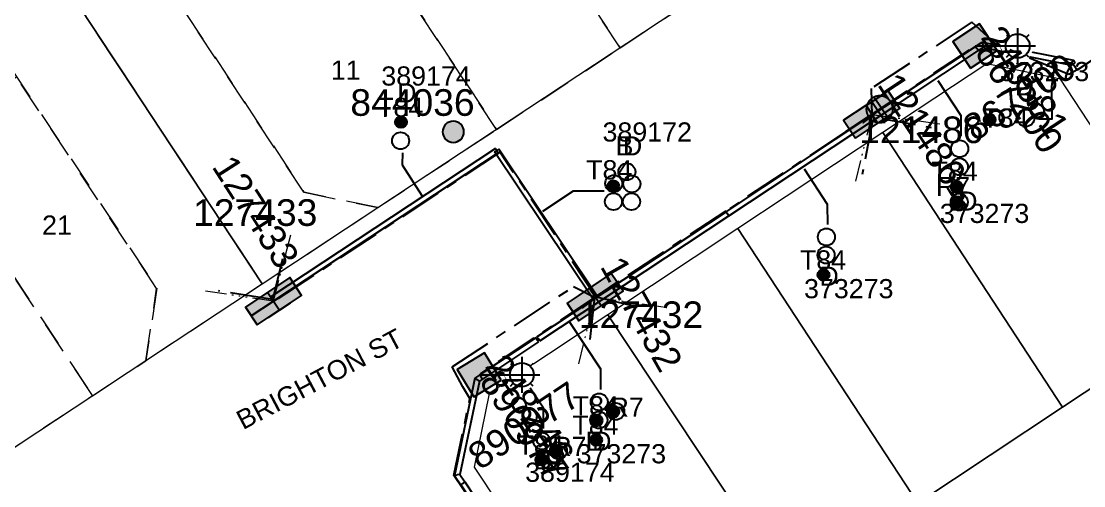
# Model space of a CAD drawing. Header units: metres. Extents: x 302829 to 303440, y 6270651 to 6271380.
# Drawn here: x 302927.5 to 303027.2, y 6270841.3 to 6270884.9 of the extents above; entities that cross this region are included whole.
import ezdxf
from ezdxf.enums import TextEntityAlignment as Align

# ---------------------------------------------------------------- set-up
doc = ezdxf.new("R2010")
doc.units = ezdxf.units.M
for name, pattern in [('Cable Exist UG', [7, 4, -1, 1, -1]), ('Dash', [5, 3, -2]), ('PHANTOM2', [4.45, 2, -0.5, 0.15, -0.5, 0.15, -0.5, 0.15, -0.5])]:
    doc.linetypes.add(name, pattern=pattern)
doc.layers.get('0').update_dxf_attribs({"color": 6})
for name, color, linetype, lineweight in [('_User Miscellaneous4', 191, 'Continuous', 13), ('_User Miscellaneous5', 151, 'Continuous', 13), ('_User_LV_Exist', 5, 'Continuous', 25), ('_User_SL_Exist', 4, 'Continuous', 25), ('Cadastre Developer_SP_EXT', 96, 'Continuous', 15), ('Cadastre Land Parcels_SP_EXT', 96, 'Continuous', 15), ('Cadastre Roads_SP_EXT', 54, 'Continuous', 15), ('Mains_LV_SL_EXT', 135, 'Continuous', 25)]:
    doc.layers.add(name, color=color, linetype=linetype, lineweight=lineweight)
for name, color, linetype in [('Duct_SP_EXT', 40, 'Continuous'), ('Equip_LV_EXT', 7, 'Continuous'), ('Equip_SP_SL_EXT', 7, 'Continuous'), ('SupportsOH_SP_TR_HV_LV_SL_EXT', 7, 'Continuous'), ('SupportsUG_SP_LV_EXT', 7, 'Continuous'), ('SupportsUG_SP_LV_SL_EXT', 7, 'Continuous'), ('Trench_SP_EXT', 7, 'Continuous')]:
    doc.layers.add(name, color=color, linetype=linetype)
doc.styles.add('COLUMN_LABEL', font='arial.ttf', dxfattribs={"height": 2})
doc.styles.add('iecARIAL', font='arial.ttf', dxfattribs={"height": 2})
doc.styles.add('POLE_LABEL', font='arial.ttf', dxfattribs={"height": 2})
doc.styles.add('SL_LABEL', font='arial.ttf', dxfattribs={"height": 2})
doc.styles.get("Standard").update_dxf_attribs({"font": 'arial.ttf'})

# ---------------------------------------------------------------- blocks, each defined once
blk = doc.blocks.new('COLUMN_EXT')
blk.add_hatch(color=256).paths.add_polyline_path([(1.5, -1.5), (1.5, 1.5), (-1.5, 1.5), (-1.5, -1.5)])
blk.add_lwpolyline([(1.5, 1.5), (-1.5, 1.5), (-1.5, -1.5), (1.5, -1.5)], close=True)
at = {"flags": 9}
for tag, p in [('NOTES', (-1.813, 2)), ('STREETNAME', (-1.813, 1.6)), ('LOCATION', (-1.813, 1.4)), ('SUBURB', (-1.813, 1.8)), ('LEGEND', (-1.813, 1.2)), ('USAGE', (-1.813, 1)), ('COLUMN_TYPE', (-1.813, 0.4)), ('OWNED_BY', (-1.813, 0.6)), ('STATE', (-1.813, 0.8))]:
    blk.add_attdef(tag, text='', height=0.2, rotation=180, dxfattribs=at).set_placement(p, align=Align.MIDDLE_LEFT)
at = {"flags": 1}
blk.add_attdef('Z', (-1.813, 2.351), '', height=0.2, rotation=180, dxfattribs=at)
at = {"flags": 9}
for tag, style, p in [('STRUCTURE_PLANT_NUMBER', 'POLE_LABEL', (-1.813, -0.031)), ('STREET_CODE', 'COLUMN_LABEL', (-1.813, 0.2))]:
    blk.add_attdef(tag, text='', height=0.2, rotation=180, dxfattribs=dict(at, style=style)).set_placement(p, align=Align.MIDDLE_LEFT)
at = {"style": 'COLUMN_LABEL', "width": 0.9, "flags": 8}
blk.add_attdef('ASSET_NUM', text='', height=2, rotation=270, dxfattribs=at).set_placement((2, -4), align=Align.MIDDLE_LEFT)
blk = doc.blocks.new('PILLAR_EXT')
blk.add_hatch(color=256).paths.add_polyline_path([(-2.5, 1), (-2.5, -1), (2.5, -1), (2.5, 1)])
for p, q in [((0, 1), (0, -1)), ((-2.5, 0), (2.5, 0))]:
    blk.add_line(p, q)
at = {"ltscale": 10}
blk.add_line((2.5, 0), (-2.5, 0), dxfattribs=at)
blk.add_lwpolyline([(-2.5, -1), (-1.25, -1), (1.25, -1), (2.5, -1), (2.5, 1), (-2.5, 1)], close=True)
at = {"width": 0.9, "flags": 8}
blk.add_attdef('ASSET_NUM', text='', height=2, rotation=90, dxfattribs=at).set_placement((-2, 4), align=Align.MIDDLE_LEFT)
for tag, p, flags in [('OWNED_BY', (0, -0.2), 9), ('STATE', (0, -0.4), 9), ('SUPPORT_TYPE', (0, -0.6), 9), ('USAGE', (0, -0.8), 9), ('LEGEND', (0, -1), 9), ('STREETNAME', (0, -1.8), 9), ('SUBURB', (0, -2), 1), ('LOCATION', (0, -1.2), 9), ('NOTES', (0, -1.4), 9), ('PARENT', (0, -1.6), 9)]:
    blk.add_attdef(tag, p, '', height=0.2, dxfattribs=dict(flags=flags))
blk = doc.blocks.new('DUCT_EXT')
blk.add_circle((0, 0.8), 0.8)
at = {"flags": 1}
blk.add_attdef('Z', (0, 0), '', height=0.2, dxfattribs=at)
at = {"flags": 9}
for tag, p in [('DUCT_CODE', (0, 0)), ('XSECT_TYPE', (0, -0.2)), ('STATE', (0, -0.6)), ('FB_REFERENCE', (0, -0.4)), ('NOTES', (0, -0.8))]:
    blk.add_attdef(tag, text='', height=0.2, dxfattribs=at).set_placement(p, align=Align.MIDDLE_LEFT)
blk = doc.blocks.new('SL_LANTERN_EXT')
at = {"flags": 9}
for tag, p in [('LRATECODE', (-7.4, 0)), ('LOUTREACHVOCAB', (-7.2, 0)), ('LOUTREACH', (-7, 0)), ('LANTNUMBER', (-6.6, 0)), ('LNEW', (-6.4, 0)), ('LMASTVOCAB', (-6.2, 0)), ('LMAST', (-6, 0)), ('LLAMPVOCAB', (-5.8, 0)), ('LLAMP', (-5.6, 0)), ('LEXIST', (-5.4, 0)), ('LCHARGE3PERCENT', (-5.2, 0)), ('LCHARGE3', (-5, 0)), ('LCHARGE2PERCENT', (-4.8, 0)), ('LCHARGE2', (-4.6, 0)), ('LCHARGE1PERCENT', (-4.4, 0)), ('LCHARGE1', (-4.2, 0)), ('LCATEGORY', (-4, 0)), ('LBRACKETVOCAB', (-3.8, 0)), ('LBRACKET', (-3.6, 0)), ('LKINGHEIGHT', (-3.4, 0)), ('CREPLACE', (-3.2, 0)), ('CREMOVE', (-3, 0)), ('CNUMBER', (-2.8, 0)), ('CNEW', (-2.6, 0)), ('CEXIST', (-2.4, 0)), ('USAGE', (-2.2, 0)), ('STATE', (-2, 0)), ('OWNED_BY', (-1.8, 0)), ('ORIENTATION', (-1.6, 0)), ('OPERATING_VOLTAGE', (-1.4, 0)), ('NO_PHASES', (-1.2, 0)), ('LANTERN_TYPE', (-1, 0)), ('LANTERN_PURPOSE', (-0.8, 0)), ('CONTROL_TYPE', (-0.6, 0)), ('CONSTRUCTED_VOLTAGE', (-0.4, 0))]:
    blk.add_attdef(tag, text='', height=0.001, rotation=270, dxfattribs=at).set_placement(p, align=Align.MIDDLE_LEFT)
at = {"style": 'SL_LABEL', "flags": 9}
blk.add_attdef('STREET_CODE', text='', height=0.001, rotation=270, dxfattribs=at).set_placement((0.001, 0), align=Align.MIDDLE_LEFT)
at = {"flags": 1}
blk.add_attdef('Z', (0, 0), '', height=0.001, rotation=270, dxfattribs=at)
at = {"width": 0.9}
blk.add_attdef('LNUMBER', text='', height=1, dxfattribs=at).set_placement((7, -1), align=Align.MIDDLE_LEFT)
at = {"flags": 9}
for tag, p in [('LREMOVE', (0, -7.6)), ('LREPLACE', (0, -7.8)), ('LTYPE', (0, -8)), ('LTYPEVOCAB', (0, -8.2)), ('LEGEND', (0, -8.4)), ('SUBURB', (0, -8.6)), ('STREETNAME', (0, -8.8)), ('LOCATION', (0, -9)), ('NOTES', (0, -9.2)), ('MAINTAINED_BY', (0, -9.863))]:
    blk.add_attdef(tag, text='', height=0.001, dxfattribs=at).set_placement(p, align=Align.MIDDLE_LEFT)
blk.add_attdef('OPERATED_BY', (0, -9.607), '', height=0.001, dxfattribs=at)
blk.add_wipeout([(5.688, 0), (5.061, -1.061), (4, -1.688), (2.939, -1.061), (2.313, 0), (2.939, 1.061), (4, 1.687), (5.061, 1.061)])
for p, q in [((2.939, 1.061), (3.205, 0.795)), ((4, 1.687), (4, 0)), ((5.061, 1.061), (4.795, 0.795)), ((0, 0), (4, 0)), ((2.939, -1.061), (3.205, -0.795)), ((4, 0), (5.688, 0)), ((4, 0), (4, -1.688)), ((5.061, -1.061), (4.795, -0.795))]:
    blk.add_line(p, q)
blk.add_circle((4, 0), 1.125)
blk = doc.blocks.new('POLE_EXT')
blk.add_hatch(color=256).paths.add_polyline_path([(-1, 0, 1), (1, 0, 1)])
blk.add_lwpolyline([(-1, 0, 1), (1, 0, 1)], format="xyb", close=True)
at = {"flags": 8}
blk.add_attdef('pNumber', text='', height=2, dxfattribs=at).set_placement((2.5, 2.5), align=Align.MIDDLE_CENTER)
at = {"style": 'POLE_LABEL', "flags": 9}
for tag, p in [('STRUCTURE_PLANT_NUMBER', (1.355, 0.028)), ('STREET_CODE', (1.355, -0.2))]:
    blk.add_attdef(tag, text='', height=0.2, dxfattribs=at).set_placement(p, align=Align.MIDDLE_LEFT)
at = {"flags": 9}
for tag, p in [('OWNED_BY', (1.355, -0.4)), ('SPECIAL_USE', (1.355, -0.8)), ('STATE', (1.355, -1)), ('PARENT', (1.355, -0.6)), ('cLV', (1.355, -1.4)), ('cHV', (1.355, -2)), ('hDepth', (1.355, -1.6)), ('hDia', (1.355, -1.8)), ('USAGE', (1.355, -1.2)), ('LBRACKET', (1.355, -2.2)), ('LExisting', (1.355, -2.4)), ('LANTNUMBER', (1.355, -2.6)), ('LOther', (1.355, -2.8)), ('LRemove', (1.355, -3)), ('cLinedev', (1.355, -3.4)), ('pExisting', (1.355, -3.8)), ('LEGEND', (1.355, -3.2)), ('LOCATION', (1.355, -3.6)), ('PFNUMBER', (1.355, -4)), ('pFooting', (1.355, -4.4)), ('pNew', (1.355, -4.6)), ('pRelocate', (1.355, -5)), ('NEWPFNUMBER', (1.355, -4.2)), ('cspan', (1.355, -6)), ('pRemove', (1.355, -5.2)), ('pReplace', (1.355, -5.4)), ('pStay', (1.355, -5.6)), ('pType', (1.355, -5.8)), ('STREETNAME', (1.355, -6.2)), ('SUBURB', (1.355, -6.4)), ('OPERATED_BY', (1.355, -7.014)), ('NOTES', (1.355, -6.6)), ('MAINTAINED_BY', (1.355, -6.814))]:
    blk.add_attdef(tag, text='', height=0.2, dxfattribs=at).set_placement(p, align=Align.MIDDLE_LEFT)
at = {"flags": 1}
blk.add_attdef('Z', (1.355, -7.328), '', height=0.2, dxfattribs=at)
blk = doc.blocks.new('*U346')
at = {"layer": 'Equip_LV_EXT'}
for tag, flags, p in [('ACTUAL_STATUS', 9, (3, -2)), ('OPERATING_VOLTAGE', 9, (3, -2.6)), ('ORIENTATION', 9, (3, -2.8)), ('STATE', 9, (3, -3)), ('CONSTRUCTED_VOLTAGE', 9, (3, -2.2)), ('NO_PHASES', 9, (3, -2.4)), ('SWITCH_TYPE', 9, (3, -3.2)), ('OWNED_BY', 9, (3, -3.8)), ('OPERATED_BY', 9, (3, -4)), ('USAGE', 9, (3, -3.4)), ('NOTES', 9, (3, -3.6)), ('TYPE', 9, (3, -4.6)), ('Z', 1, (3, -4.8)), ('MAINTAINED_BY', 9, (3, -4.2)), ('NUMBER_OF_PHASES', 9, (3, -4.4))]:
    blk.add_attdef(tag, text='', height=0.2, dxfattribs=dict(at, flags=flags)).set_placement(p, align=Align.MIDDLE_LEFT)
blk.add_wipeout([(4, 1.25), (3.969, 1.25), (3.939, 1.248), (3.908, 1.247), (3.877, 1.244), (3.847, 1.241), (3.817, 1.236), (3.786, 1.232), (3.756, 1.226), (3.726, 1.22), (3.696, 1.213), (3.667, 1.205), (3.637, 1.196), (3.608, 1.187), (3.579, 1.177), (3.55, 1.166), (3.522, 1.155), (3.493, 1.143), (3.466, 1.13), (3.438, 1.117), (3.411, 1.102), (3.384, 1.088), (3.357, 1.072), (3.331, 1.056), (3.306, 1.039), (3.28, 1.022), (3.255, 1.004), (3.231, 0.985), (3.207, 0.966), (3.184, 0.947), (3.161, 0.926), (3.138, 0.905), (3.116, 0.884), (3.095, 0.862), (3.074, 0.839), (3.053, 0.816), (3.034, 0.793), (3.015, 0.769), (2.996, 0.745), (2.978, 0.72), (2.961, 0.694), (2.944, 0.669), (2.928, 0.643), (2.912, 0.616), (2.898, 0.589), (2.883, 0.562), (2.87, 0.534), (2.857, 0.507), (2.845, 0.478), (2.834, 0.45), (2.823, 0.421), (2.813, 0.392), (2.804, 0.363), (2.795, 0.333), (2.787, 0.304), (2.78, 0.274), (2.774, 0.244), (2.768, 0.214), (2.764, 0.183), (2.759, 0.153), (2.756, 0.123), (2.753, 0.092), (2.752, 0.061), (2.75, 0.031), (2.75, 0), (2.75, -0.031), (2.752, -0.061), (2.753, -0.092), (2.756, -0.123), (2.759, -0.153), (2.764, -0.183), (2.768, -0.214), (2.774, -0.244), (2.78, -0.274), (2.787, -0.304), (2.795, -0.333), (2.804, -0.363), (2.813, -0.392), (2.823, -0.421), (2.834, -0.45), (2.845, -0.478), (2.857, -0.507), (2.87, -0.534), (2.883, -0.562), (2.898, -0.589), (2.912, -0.616), (2.928, -0.643), (2.944, -0.669), (2.961, -0.694), (2.978, -0.72), (2.996, -0.745), (3.015, -0.769), (3.034, -0.793), (3.053, -0.816), (3.074, -0.839), (3.095, -0.862), (3.116, -0.884), (3.138, -0.905), (3.161, -0.926), (3.184, -0.947), (3.207, -0.966), (3.231, -0.985), (3.255, -1.004), (3.28, -1.022), (3.306, -1.039), (3.331, -1.056), (3.357, -1.072), (3.384, -1.088), (3.411, -1.102), (3.438, -1.117), (3.466, -1.13), (3.493, -1.143), (3.522, -1.155), (3.55, -1.166), (3.579, -1.177), (3.608, -1.187), (3.637, -1.196), (3.667, -1.205), (3.696, -1.213), (3.726, -1.22), (3.756, -1.226), (3.786, -1.232), (3.817, -1.236), (3.847, -1.241), (3.877, -1.244), (3.908, -1.247), (3.939, -1.248), (3.969, -1.25), (4, -1.25), (4.031, -1.25), (4.061, -1.248), (4.092, -1.247), (4.123, -1.244), (4.153, -1.241), (4.183, -1.236), (4.214, -1.232), (4.244, -1.226), (4.274, -1.22), (4.304, -1.213), (4.333, -1.205), (4.363, -1.196), (4.392, -1.187), (4.421, -1.177), (4.45, -1.166), (4.478, -1.155), (4.507, -1.143), (4.534, -1.13), (4.562, -1.117), (4.589, -1.102), (4.616, -1.088), (4.643, -1.072), (4.669, -1.056), (4.694, -1.039), (4.72, -1.022), (4.745, -1.004), (4.769, -0.985), (4.793, -0.966), (4.816, -0.947), (4.839, -0.926), (4.862, -0.905), (4.884, -0.884), (4.905, -0.862), (4.926, -0.839), (4.947, -0.816), (4.966, -0.793), (4.985, -0.769), (5.004, -0.745), (5.022, -0.72), (5.039, -0.694), (5.056, -0.669), (5.072, -0.643), (5.088, -0.616), (5.102, -0.589), (5.117, -0.562), (5.13, -0.534), (5.143, -0.507), (5.155, -0.478), (5.166, -0.45), (5.177, -0.421), (5.187, -0.392), (5.196, -0.363), (5.205, -0.333), (5.213, -0.304), (5.22, -0.274), (5.226, -0.244), (5.232, -0.214), (5.236, -0.183), (5.241, -0.153), (5.244, -0.123), (5.247, -0.092), (5.248, -0.061), (5.25, -0.031), (5.25, 0), (5.25, 0.031), (5.248, 0.061), (5.247, 0.092), (5.244, 0.123), (5.241, 0.153), (5.236, 0.183), (5.232, 0.214), (5.226, 0.244), (5.22, 0.274), (5.213, 0.304), (5.205, 0.333), (5.196, 0.363), (5.187, 0.392), (5.177, 0.421), (5.166, 0.45), (5.155, 0.478), (5.143, 0.507), (5.13, 0.534), (5.117, 0.562), (5.102, 0.589), (5.088, 0.616), (5.072, 0.643), (5.056, 0.669), (5.039, 0.694), (5.022, 0.72), (5.004, 0.745), (4.985, 0.769), (4.966, 0.793), (4.947, 0.816), (4.926, 0.839), (4.905, 0.862), (4.884, 0.884), (4.862, 0.905), (4.839, 0.926), (4.816, 0.947), (4.793, 0.966), (4.769, 0.985), (4.745, 1.004), (4.72, 1.022), (4.694, 1.039), (4.669, 1.056), (4.643, 1.072), (4.616, 1.088), (4.589, 1.102), (4.562, 1.117), (4.534, 1.13), (4.507, 1.143), (4.478, 1.155), (4.45, 1.166), (4.421, 1.177), (4.392, 1.187), (4.363, 1.196), (4.333, 1.205), (4.304, 1.213), (4.274, 1.22), (4.244, 1.226), (4.214, 1.232), (4.183, 1.236), (4.153, 1.241), (4.123, 1.244), (4.092, 1.247), (4.061, 1.248), (4.031, 1.25)]).dxf.layer = '_User_LV_Exist'
at = {"layer": '_User_LV_Exist'}
for p, q in [((3.792, 1.232), (3.792, -1.232)), ((4.208, 1.232), (4.208, -1.232))]:
    blk.add_line(p, q, dxfattribs=at)
at = {"layer": '_User_LV_Exist', "flags": 128}
blk.add_lwpolyline([(4, 1.25), (3.969, 1.25), (3.939, 1.248), (3.908, 1.247), (3.877, 1.244), (3.847, 1.241), (3.817, 1.236), (3.786, 1.232), (3.756, 1.226), (3.726, 1.22), (3.696, 1.213), (3.667, 1.205), (3.637, 1.196), (3.608, 1.187), (3.579, 1.177), (3.55, 1.166), (3.522, 1.155), (3.493, 1.143), (3.466, 1.13), (3.438, 1.117), (3.411, 1.102), (3.384, 1.088), (3.357, 1.072), (3.331, 1.056), (3.306, 1.039), (3.28, 1.022), (3.255, 1.004), (3.231, 0.985), (3.207, 0.966), (3.184, 0.947), (3.161, 0.926), (3.138, 0.905), (3.116, 0.884), (3.095, 0.862), (3.074, 0.839), (3.053, 0.816), (3.034, 0.793), (3.015, 0.769), (2.996, 0.745), (2.978, 0.72), (2.961, 0.694), (2.944, 0.669), (2.928, 0.643), (2.912, 0.616), (2.898, 0.589), (2.883, 0.562), (2.87, 0.534), (2.857, 0.507), (2.845, 0.478), (2.834, 0.45), (2.823, 0.421), (2.813, 0.392), (2.804, 0.363), (2.795, 0.333), (2.787, 0.304), (2.78, 0.274), (2.774, 0.244), (2.768, 0.214), (2.764, 0.183), (2.759, 0.153), (2.756, 0.123), (2.753, 0.092), (2.752, 0.061), (2.75, 0.031), (2.75, 0), (2.75, -0.031), (2.752, -0.061), (2.753, -0.092), (2.756, -0.123), (2.759, -0.153), (2.764, -0.183), (2.768, -0.214), (2.774, -0.244), (2.78, -0.274), (2.787, -0.304), (2.795, -0.333), (2.804, -0.363), (2.813, -0.392), (2.823, -0.421), (2.834, -0.45), (2.845, -0.478), (2.857, -0.507), (2.87, -0.534), (2.883, -0.562), (2.898, -0.589), (2.912, -0.616), (2.928, -0.643), (2.944, -0.669), (2.961, -0.694), (2.978, -0.72), (2.996, -0.745), (3.015, -0.769), (3.034, -0.793), (3.053, -0.816), (3.074, -0.839), (3.095, -0.862), (3.116, -0.884), (3.138, -0.905), (3.161, -0.926), (3.184, -0.947), (3.207, -0.966), (3.231, -0.985), (3.255, -1.004), (3.28, -1.022), (3.306, -1.039), (3.331, -1.056), (3.357, -1.072), (3.384, -1.088), (3.411, -1.102), (3.438, -1.117), (3.466, -1.13), (3.493, -1.143), (3.522, -1.155), (3.55, -1.166), (3.579, -1.177), (3.608, -1.187), (3.637, -1.196), (3.667, -1.205), (3.696, -1.213), (3.726, -1.22), (3.756, -1.226), (3.786, -1.232), (3.817, -1.236), (3.847, -1.241), (3.877, -1.244), (3.908, -1.247), (3.939, -1.248), (3.969, -1.25), (4, -1.25), (4.031, -1.25), (4.061, -1.248), (4.092, -1.247), (4.123, -1.244), (4.153, -1.241), (4.183, -1.236), (4.214, -1.232), (4.244, -1.226), (4.274, -1.22), (4.304, -1.213), (4.333, -1.205), (4.363, -1.196), (4.392, -1.187), (4.421, -1.177), (4.45, -1.166), (4.478, -1.155), (4.507, -1.143), (4.534, -1.13), (4.562, -1.117), (4.589, -1.102), (4.616, -1.088), (4.643, -1.072), (4.669, -1.056), (4.694, -1.039), (4.72, -1.022), (4.745, -1.004), (4.769, -0.985), (4.793, -0.966), (4.816, -0.947), (4.839, -0.926), (4.862, -0.905), (4.884, -0.884), (4.905, -0.862), (4.926, -0.839), (4.947, -0.816), (4.966, -0.793), (4.985, -0.769), (5.004, -0.745), (5.022, -0.72), (5.039, -0.694), (5.056, -0.669), (5.072, -0.643), (5.088, -0.616), (5.102, -0.589), (5.117, -0.562), (5.13, -0.534), (5.143, -0.507), (5.155, -0.478), (5.166, -0.45), (5.177, -0.421), (5.187, -0.392), (5.196, -0.363), (5.205, -0.333), (5.213, -0.304), (5.22, -0.274), (5.226, -0.244), (5.232, -0.214), (5.236, -0.183), (5.241, -0.153), (5.244, -0.123), (5.247, -0.092), (5.248, -0.061), (5.25, -0.031), (5.25, 0), (5.25, 0.031), (5.248, 0.061), (5.247, 0.092), (5.244, 0.123), (5.241, 0.153), (5.236, 0.183), (5.232, 0.214), (5.226, 0.244), (5.22, 0.274), (5.213, 0.304), (5.205, 0.333), (5.196, 0.363), (5.187, 0.392), (5.177, 0.421), (5.166, 0.45), (5.155, 0.478), (5.143, 0.507), (5.13, 0.534), (5.117, 0.562), (5.102, 0.589), (5.088, 0.616), (5.072, 0.643), (5.056, 0.669), (5.039, 0.694), (5.022, 0.72), (5.004, 0.745), (4.985, 0.769), (4.966, 0.793), (4.947, 0.816), (4.926, 0.839), (4.905, 0.862), (4.884, 0.884), (4.862, 0.905), (4.839, 0.926), (4.816, 0.947), (4.793, 0.966), (4.769, 0.985), (4.745, 1.004), (4.72, 1.022), (4.694, 1.039), (4.669, 1.056), (4.643, 1.072), (4.616, 1.088), (4.589, 1.102), (4.562, 1.117), (4.534, 1.13), (4.507, 1.143), (4.478, 1.155), (4.45, 1.166), (4.421, 1.177), (4.392, 1.187), (4.363, 1.196), (4.333, 1.205), (4.304, 1.213), (4.274, 1.22), (4.244, 1.226), (4.214, 1.232), (4.183, 1.236), (4.153, 1.241), (4.123, 1.244), (4.092, 1.247), (4.061, 1.248), (4.031, 1.25)], close=True, dxfattribs=at)
blk = doc.blocks.new('CABLE_LARGE_EXT')
h = blk.add_hatch(color=256)
edge = h.paths.add_edge_path()
edge.add_arc((0, 0.55), 0.55, 0, 360)
blk.add_circle((0, 0.55), 0.55)
at = {"flags": 1}
blk.add_attdef('Z', (0, 0), '', height=0.2, dxfattribs=at)
at = {"flags": 9}
for tag, p in [('COND_CODE', (0, 0)), ('XSECT_SIZE', (0, -0.6)), ('STATE', (0, -0.4)), ('FB_REFERENCE', (0, -0.2)), ('NOTES', (0, -0.8))]:
    blk.add_attdef(tag, text='', height=0.2, dxfattribs=at).set_placement(p, align=Align.MIDDLE_LEFT)

msp = doc.modelspace()

# ---------------------------------------------------------------- linework, layer by layer
at = {"layer": '_User Miscellaneous4'}
for p, q in [((303026.2, 6270881.203), (303026.052, 6270880.988)), ((303026.346, 6270880.972), (303026.143, 6270880.844)), ((303026.2, 6270881.203), (303026.346, 6270880.972)), ((302971.974, 6270872.926), (302950.914, 6270859.008)), ((302972.239, 6270872.526), (302951.179, 6270858.608)), ((302971.907, 6270872.593), (302972.107, 6270872.726)), ((302981.133, 6270858.784), (302971.907, 6270872.593)), ((302971.974, 6270872.926), (302972.107, 6270872.726)), ((302972.306, 6270872.859), (302972.107, 6270872.726)), ((302972.239, 6270872.526), (302972.107, 6270872.726)), ((302981.532, 6270859.051), (302972.306, 6270872.859)), ((302975.879, 6270855.257), (302993.61, 6270866.985)), ((302976.144, 6270854.857), (302993.875, 6270866.584)), ((302993.61, 6270866.985), (302993.742, 6270866.784)), ((302993.875, 6270866.584), (302993.742, 6270866.784)), ((302950.914, 6270859.008), (302951.046, 6270858.808)), ((302951.179, 6270858.608), (302951.046, 6270858.808)), ((302981.133, 6270858.784), (302981.332, 6270858.917)), ((302981.532, 6270859.051), (302981.332, 6270858.917)), ((302975.763, 6270855.159), (302975.896, 6270854.959)), ((302975.879, 6270855.257), (302976.011, 6270855.057)), ((302976.029, 6270854.759), (302975.896, 6270854.959)), ((302976.144, 6270854.857), (302976.011, 6270855.057)), ((302968.145, 6270842.239), (302968.4, 6270842.287)), ((302968.145, 6270842.239), (302968.72, 6270841.359)), ((302968.655, 6270842.335), (302968.4, 6270842.287)), ((302968.655, 6270842.335), (302969.122, 6270841.622)), ((302969.121, 6270841.624), (302968.921, 6270841.491)), ((302969.122, 6270841.622), (302968.921, 6270841.491)), ((302969.121, 6270841.624), (302982.972, 6270820.804)), ((302968.72, 6270841.359), (302968.921, 6270841.491)), ((302968.721, 6270841.358), (302968.921, 6270841.491)), ((302968.721, 6270841.358), (302982.57, 6270820.541))]:
    msp.add_line(p, q, dxfattribs=at)
at = {"layer": '_User Miscellaneous5', "linetype": 'PHANTOM2'}
for points in [[(302951.159, 6270858.586), (302952.843, 6270865.098)], [(302951.159, 6270858.586), (302944.505, 6270859.577)], [(302981.335, 6270858.966), (302987.995, 6270858.023)]]:
    msp.add_lwpolyline(points, dxfattribs=at)
at = {"layer": '_User_LV_Exist', "linetype": 'Cable Exist UG'}
msp.add_lwpolyline([(302981.4, 6270858.988), (302972.432, 6270872.582), (302972.432, 6270872.582), (302951.212, 6270858.557)], dxfattribs=at)
at = {"layer": 'Cadastre Developer_SP_EXT', "linetype": 'Dash'}
for points in [[(302929.682, 6270905.723), (302917.733, 6270923.846), (302902.989, 6270946.21), (302896.392, 6270956.214), (302889.722, 6270951.817), (302950.109, 6270860.226), (302960.948, 6270867.372), (302954.015, 6270868.817), (302936.278, 6270895.719), (302929.682, 6270905.723)], [(302929.682, 6270905.723), (302917.733, 6270923.846), (302902.989, 6270946.21), (302896.392, 6270956.214), (302889.722, 6270951.817), (302950.109, 6270860.226), (302960.948, 6270867.372), (302954.015, 6270868.817), (302936.278, 6270895.719), (302929.682, 6270905.723)], [(302889.722, 6270951.817), (302882.482, 6270946.98), (302940.212, 6270859.8), (302939.189, 6270853.02), (302950.109, 6270860.226), (302889.722, 6270951.817)], [(302981.392, 6270911.073), (302969.792, 6270903.424), (302983.68, 6270882.359), (302995.279, 6270890.008), (302981.392, 6270911.073)], [(302981.392, 6270911.073), (302969.792, 6270903.424), (302983.68, 6270882.359), (302995.279, 6270890.008), (302981.392, 6270911.073)], [(302969.792, 6270903.424), (302958.193, 6270895.778), (302972.082, 6270874.713), (302983.68, 6270882.359), (302969.792, 6270903.424)], [(302969.792, 6270903.424), (302958.193, 6270895.778), (302972.082, 6270874.713), (302983.68, 6270882.359), (302969.792, 6270903.424)], [(302958.193, 6270895.778), (302942.89, 6270885.688), (302954.015, 6270868.817), (302960.948, 6270867.372), (302972.082, 6270874.713), (302958.193, 6270895.778)], [(302958.193, 6270895.778), (302942.89, 6270885.688), (302954.015, 6270868.817), (302960.948, 6270867.372), (302972.082, 6270874.713), (302958.193, 6270895.778)], [(302927.064, 6270879.616), (302918.265, 6270873.788), (302934.187, 6270849.719), (302939.177, 6270852.998), (302940.201, 6270859.777), (302927.064, 6270879.616)], [(302918.277, 6270873.81), (302909.514, 6270868.024), (302925.423, 6270843.937), (302934.187, 6270849.72), (302918.277, 6270873.81)]]:
    msp.add_lwpolyline(points, close=True, dxfattribs=at)
at = {"layer": 'Cadastre Land Parcels_SP_EXT', "linetype": 'Continuous'}
for points in [[(303017.047, 6270904.464), (302956.73, 6270996.069), (302889.722, 6270951.817), (302950.109, 6270860.226), (303017.047, 6270904.464)], [(302939.198, 6270853.027), (302950.109, 6270860.226), (302889.722, 6270951.817), (302859.231, 6270931.444), (302918.904, 6270839.635), (302939.198, 6270853.027)], [(303039.115, 6270857.872), (303025.002, 6270879.437), (303018.082, 6270880.873), (303008.322, 6270874.406), (303025.185, 6270848.641), (303039.115, 6270857.872)], [(303025.185, 6270848.641), (303008.322, 6270874.406), (302994.735, 6270865.402), (303011.602, 6270839.642), (303025.185, 6270848.641)], [(303011.602, 6270839.642), (302994.735, 6270865.402), (302982.509, 6270857.302), (302999.473, 6270831.739), (303011.602, 6270839.642)], [(303047.443, 6270845.149), (303039.115, 6270857.872), (303025.185, 6270848.641), (303011.602, 6270839.642), (303019.931, 6270826.921), (303047.443, 6270845.149)], [(302999.473, 6270831.739), (302982.509, 6270857.302), (302971.393, 6270849.936), (302969.989, 6270843.008), (302984.186, 6270821.609), (302999.473, 6270831.739)]]:
    msp.add_lwpolyline(points, close=True, dxfattribs=at)
at = {"layer": 'Duct_SP_EXT'}
for p, q in [((303026.2, 6270881.203), (303026.052, 6270880.988)), ((303026.346, 6270880.972), (303026.143, 6270880.844)), ((303026.2, 6270881.203), (303026.346, 6270880.972)), ((302971.974, 6270872.926), (302950.914, 6270859.008)), ((302972.239, 6270872.526), (302951.179, 6270858.608)), ((302971.907, 6270872.593), (302972.107, 6270872.726)), ((302981.133, 6270858.784), (302971.907, 6270872.593)), ((302971.974, 6270872.926), (302972.107, 6270872.726)), ((302972.306, 6270872.859), (302972.107, 6270872.726)), ((302972.239, 6270872.526), (302972.107, 6270872.726)), ((302981.532, 6270859.051), (302972.306, 6270872.859)), ((302975.879, 6270855.257), (302993.61, 6270866.985)), ((302976.144, 6270854.857), (302993.875, 6270866.584)), ((302993.61, 6270866.985), (302993.742, 6270866.784)), ((302993.875, 6270866.584), (302993.742, 6270866.784)), ((302950.914, 6270859.008), (302951.046, 6270858.808)), ((302951.179, 6270858.608), (302951.046, 6270858.808)), ((302981.133, 6270858.784), (302981.332, 6270858.917)), ((302981.532, 6270859.051), (302981.332, 6270858.917)), ((302975.763, 6270855.159), (302975.896, 6270854.959)), ((302975.879, 6270855.257), (302976.011, 6270855.057)), ((302976.029, 6270854.759), (302975.896, 6270854.959)), ((302976.144, 6270854.857), (302976.011, 6270855.057)), ((302968.145, 6270842.239), (302968.4, 6270842.287)), ((302968.145, 6270842.239), (302968.72, 6270841.359)), ((302968.655, 6270842.335), (302968.4, 6270842.287)), ((302968.655, 6270842.335), (302969.122, 6270841.622)), ((302969.121, 6270841.624), (302968.921, 6270841.491)), ((302969.122, 6270841.622), (302968.921, 6270841.491)), ((302969.121, 6270841.624), (302982.972, 6270820.804)), ((302968.72, 6270841.359), (302968.921, 6270841.491)), ((302968.721, 6270841.358), (302968.921, 6270841.491)), ((302968.721, 6270841.358), (302982.57, 6270820.541))]:
    msp.add_line(p, q, dxfattribs=at)
for points in [[(303022.97, 6270875.706), (303024.221, 6270875.702), (303024.165, 6270878.748), (303024.485, 6270880.931)], [(303015.677, 6270874.076), (303015.677, 6270875.98), (303013.51, 6270879.277)], [(302963.264, 6270872.508), (302963.243, 6270871.384), (302965.066, 6270868.509)], [(303003.153, 6270865.778), (303003.138, 6270867.672), (303000.977, 6270870.974)], [(302982.169, 6270868.902), (302979.284, 6270868.902), (302976.385, 6270867.011)], [(302981.867, 6270850.314), (302981.867, 6270852.219), (302978.935, 6270856.644)], [(302976.493, 6270846.632), (302976.493, 6270848.536), (302973.561, 6270852.961)]]:
    msp.add_lwpolyline(points, dxfattribs=at)
at = {"layer": 'Trench_SP_EXT', "linetype": 'Cable Exist UG'}
for points in [[(303027.497, 6270880.909), (303026.556, 6270880.278), (303026.176, 6270880.789)], [(303007.417, 6270875.848), (303006.383, 6270870.481)], [(303007.417, 6270875.848), (303012.866, 6270874.894)], [(302951.105, 6270858.717), (302952.196, 6270863.301)], [(302951.069, 6270858.754), (302946.013, 6270859.554)], [(302981.26, 6270858.954), (302980.787, 6270854.589)], [(302981.296, 6270859.026), (302985.625, 6270857.99)]]:
    msp.add_lwpolyline(points, dxfattribs=at)

# ---------------------------------------------------------------- block references
at = {"layer": '_User_LV_Exist'}
ref = msp.add_blockref('PILLAR_EXT', (302951.159, 6270858.586), dxfattribs=dict(at, rotation=33.51010363502859))
ref.add_attrib('ASSET_NUM', '127433', dxfattribs={"layer": '0', "height": 2.5, "style": 'iecARIAL'}).set_placement((302955.274, 6270866.905), align=Align.MIDDLE_RIGHT)
ref = msp.add_blockref('PILLAR_EXT', (302981.335, 6270858.966), dxfattribs=dict(at, rotation=213.9271098564448))
ref.add_attrib('ASSET_NUM', '127432', dxfattribs={"layer": '0', "height": 2.5, "style": 'iecARIAL'}).set_placement((302979.809, 6270857.316), align=Align.MIDDLE_LEFT)
at = {"layer": 'Duct_SP_EXT'}
for name, p in [('DUCT_EXT', (303020.053, 6270875.019)), ('DUCT_EXT', (303021.739, 6270874.981)), ('DUCT_EXT', (302983.078, 6270868.83)), ('CABLE_LARGE_EXT', (302983.031, 6270868.832)), ('DUCT_EXT', (302984.777, 6270868.796)), ('DUCT_EXT', (302983.048, 6270867.132)), ('DUCT_EXT', (302984.745, 6270867.132))]:
    msp.add_blockref(name, p, dxfattribs=at)
for name, p, rotation in [('CABLE_LARGE_EXT', (302962.572, 6270875.4), 269.9756500414379), ('DUCT_EXT', (302962.284, 6270873.65), 269.9756500414379), ('DUCT_EXT', (303014.728, 6270872.898), 269.9756500414379), ('DUCT_EXT', (302983.515, 6270870.739), 269.7255970349405), ('DUCT_EXT', (303014.697, 6270871.202), 269.9756500414379), ('CABLE_LARGE_EXT', (303014.706, 6270869.314), 269.9756500414379), ('DUCT_EXT', (303014.686, 6270867.9), 269.7255970349405), ('CABLE_LARGE_EXT', (303014.686, 6270867.9), 269.7255970349405), ('DUCT_EXT', (303002.224, 6270864.614), 269.9756500414379), ('DUCT_EXT', (303002.195, 6270862.92), 269.9756500414379), ('CABLE_LARGE_EXT', (303002.207, 6270861.06), 269.9756500414379), ('DUCT_EXT', (302980.915, 6270849.136), 269.9756500414379), ('DUCT_EXT', (302982.46, 6270848.241), 269.7255970349405), ('CABLE_LARGE_EXT', (302982.496, 6270848.223), 269.9756500414379), ('DUCT_EXT', (302980.881, 6270847.437), 269.9756500414379), ('CABLE_LARGE_EXT', (302980.914, 6270847.387), 269.9756500414379), ('DUCT_EXT', (302975.541, 6270845.453), 269.9756500414379), ('CABLE_LARGE_EXT', (302980.878, 6270845.568), 269.9756500414379), ('DUCT_EXT', (302977.086, 6270844.558), 269.7255970349405)]:
    msp.add_blockref(name, p, dxfattribs=dict(at, rotation=rotation))
at = {"layer": 'SupportsOH_SP_TR_HV_LV_SL_EXT'}
ref = msp.add_blockref('POLE_EXT', (302968.025, 6270874.485), dxfattribs=at)
ref.add_attrib('ASSET_NUM', '844036', dxfattribs={"layer": '0', "height": 2.5, "style": 'POLE_LABEL'}).set_placement((302970.025, 6270875.235), align=Align.BOTTOM_RIGHT)
at = {"layer": 'SupportsUG_SP_LV_EXT'}
ref = msp.add_blockref('PILLAR_EXT', (303007.279, 6270876.116), dxfattribs=dict(at, rotation=33.53027888570141))
ref.add_attrib('ASSET_NUM', '121486', dxfattribs={"layer": '0', "height": 2.5, "rotation": 303.53028, "style": 'iecARIAL'}).set_placement((303008.779, 6270879.616), align=Align.MIDDLE_LEFT)
ref = msp.add_blockref('PILLAR_EXT', (302951.159, 6270858.586), dxfattribs=dict(at, rotation=33.51010363502859))
ref.add_attrib('ASSET_NUM', '127433', dxfattribs={"layer": '0', "height": 2.5, "rotation": 302.68508, "style": 'iecARIAL'}).set_placement((302952.659, 6270862.086), align=Align.MIDDLE_RIGHT)
ref = msp.add_blockref('PILLAR_EXT', (302981.335, 6270858.966), dxfattribs=dict(at, rotation=213.9271098564448))
ref.add_attrib('ASSET_NUM', '127432', dxfattribs={"layer": '0', "height": 2.5, "rotation": 299.46471, "style": 'iecARIAL'}).set_placement((302982.835, 6270862.466), align=Align.MIDDLE_LEFT)
at = {"layer": 'SupportsUG_SP_LV_SL_EXT'}
ref = msp.add_blockref('COLUMN_EXT', (303016.969, 6270882.541), dxfattribs=dict(at, rotation=213.529161878613))
ref.add_attrib('ASSET_NUM', '867200', dxfattribs={"layer": '0', "height": 2.5, "rotation": 33.44564, "style": 'COLUMN_LABEL'}).set_placement((303015.576, 6270875.596), align=Align.TOP_LEFT)
ref = msp.add_blockref('COLUMN_EXT', (302970.451, 6270851.683), dxfattribs=dict(at, rotation=301.2881764125002))
ref.add_attrib('ASSET_NUM', '890977', dxfattribs={"layer": '0', "height": 2.5, "rotation": 33.44564, "style": 'COLUMN_LABEL'}).set_placement((302969.125, 6270844.761), align=Align.TOP_LEFT)

# ---------------------------------------------------------------- texts
at = {"layer": 'Cadastre Developer_SP_EXT'}
for s, p in [('11', (302956.536, 6270879.377)), ('11', (302956.536, 6270879.377)), ('21', (302929.454, 6270864.832))]:
    msp.add_text(s, height=1.8, dxfattribs=at).set_placement(p)
at = {"layer": 'Cadastre Roads_SP_EXT'}
msp.add_text('BRIGHTON ST', height=1.8, rotation=27.8385, dxfattribs=at).set_placement((302948.304, 6270846.478))
at = {"layer": 'Duct_SP_EXT'}
for s, p in [('389174', (302961.276, 6270878.824)), ('373273', (303019.293, 6270879.239)), ('D', (303020.695, 6270877.906)), ('D', (302962.763, 6270877.238)), ('T84', (302960.887, 6270875.885)), ('389172', (302982.024, 6270873.57)), ('B', (302983.251, 6270872.265)), ('D', (302983.942, 6270872.263)), ('T84', (302980.489, 6270870.024)), ('T84', (303012.886, 6270869.887)), ('R7', (303013.298, 6270868.452)), ('B', (303014.57, 6270867.097)), ('D', (303015.389, 6270867.089)), ('373273', (303013.671, 6270865.929)), ('T84', (303000.545, 6270861.559)), ('D', (303002.374, 6270860.039)), ('373273', (303000.929, 6270858.864)), ('R7', (302982.684, 6270847.744)), ('B', (302980.432, 6270844.547)), ('D', (302981.05, 6270844.55)), ('B', (302975.604, 6270842.81)), ('D', (302976.221, 6270842.813)), ('373273', (302979.599, 6270843.371)), ('389174', (302974.77, 6270841.634))]:
    msp.add_text(s, height=1.8, dxfattribs=at).set_placement(p)

# ---------------------------------------------------------------- next in the draw order: block references
at = {"layer": 'Equip_LV_EXT', "rotation": 33.53247140475798}
msp.add_blockref('*U346', (303004.686, 6270874.398), dxfattribs=at)
at = {"layer": 'Equip_SP_SL_EXT'}
ref = msp.add_blockref('SL_LANTERN_EXT', (303016.969, 6270882.541), dxfattribs=at)
ref.add_attrib('ASSET_NUM', '240581', dxfattribs={"layer": '0', "height": 2.5, "rotation": 303.52916, "style": 'iecARIAL'}).set_placement((303018.469, 6270884.041), align=Align.MIDDLE_LEFT)
ref = msp.add_blockref('SL_LANTERN_EXT', (302970.45, 6270851.683), dxfattribs=at)
ref.add_attrib('ASSET_NUM', '248246', dxfattribs={"layer": '0', "height": 2.5, "rotation": 304.24273, "style": 'iecARIAL'}).set_placement((302971.95, 6270853.183), align=Align.MIDDLE_LEFT)

# ---------------------------------------------------------------- next in the draw order: linework, layer by layer
at = {"layer": '_User Miscellaneous4'}
for p, q in [((303007.284, 6270876.048), (303017.016, 6270882.506)), ((303017.016, 6270882.506), (303017.149, 6270882.306)), ((303017.017, 6270882.506), (303017.637, 6270882.915)), ((303017.017, 6270882.506), (303017.149, 6270882.306)), ((303017.637, 6270882.915), (303026.2, 6270881.203)), ((303017.637, 6270882.915), (303017.687, 6270882.661)), ((303017.737, 6270882.406), (303017.687, 6270882.661)), ((303007.55, 6270875.648), (303017.282, 6270882.106)), ((303017.282, 6270882.106), (303017.149, 6270882.306)), ((303017.281, 6270882.105), (303017.149, 6270882.306)), ((303017.281, 6270882.105), (303017.737, 6270882.406)), ((303017.737, 6270882.406), (303025.904, 6270880.773)), ((303025.904, 6270880.773), (303026.052, 6270880.988)), ((303025.904, 6270880.773), (303025.941, 6270880.715)), ((303025.941, 6270880.715), (303026.143, 6270880.844)), ((302993.61, 6270866.985), (303007.284, 6270876.048)), ((302993.875, 6270866.584), (303007.55, 6270875.648)), ((303007.284, 6270876.048), (303007.417, 6270875.848)), ((303007.284, 6270876.048), (303007.417, 6270875.848)), ((303007.55, 6270875.648), (303007.417, 6270875.848)), ((303007.55, 6270875.648), (303007.417, 6270875.848)), ((302975.763, 6270855.159), (302970.506, 6270851.675)), ((302976.029, 6270854.759), (302970.771, 6270851.275)), ((302970.506, 6270851.675), (302970.057, 6270851.378)), ((302970.506, 6270851.675), (302970.638, 6270851.475)), ((302970.506, 6270851.675), (302970.638, 6270851.475)), ((302970.057, 6270851.378), (302968.145, 6270842.239)), ((302970.486, 6270851.086), (302968.655, 6270842.335)), ((302970.057, 6270851.378), (302970.272, 6270851.232)), ((302970.486, 6270851.086), (302970.272, 6270851.232)), ((302970.771, 6270851.275), (302970.486, 6270851.086)), ((302970.771, 6270851.275), (302970.638, 6270851.475)), ((302970.771, 6270851.275), (302970.638, 6270851.475))]:
    msp.add_line(p, q, dxfattribs=at)
at = {"layer": '_User Miscellaneous5', "linetype": 'PHANTOM2'}
for points in [[(303007.279, 6270876.116), (303005.73, 6270869.689)], [(303007.279, 6270876.116), (303014.001, 6270875.193)], [(302981.335, 6270858.966), (302979.698, 6270852.441)]]:
    msp.add_lwpolyline(points, dxfattribs=at)
at = {"layer": '_User_LV_Exist', "linetype": 'Cable Exist UG'}
msp.add_lwpolyline([(303007.279, 6270876.116), (303004.809, 6270874.479), (303004.809, 6270874.479), (302993.586, 6270867.041), (302981.4, 6270859.014)], dxfattribs=at)
at = {"layer": 'Duct_SP_EXT'}
for p, q in [((303007.284, 6270876.048), (303017.016, 6270882.506)), ((303017.016, 6270882.506), (303017.149, 6270882.306)), ((303017.017, 6270882.506), (303017.637, 6270882.915)), ((303017.017, 6270882.506), (303017.149, 6270882.306)), ((303017.637, 6270882.915), (303026.2, 6270881.203)), ((303017.637, 6270882.915), (303017.687, 6270882.661)), ((303017.737, 6270882.406), (303017.687, 6270882.661)), ((303007.55, 6270875.648), (303017.282, 6270882.106)), ((303017.282, 6270882.106), (303017.149, 6270882.306)), ((303017.281, 6270882.105), (303017.149, 6270882.306)), ((303017.281, 6270882.105), (303017.737, 6270882.406)), ((303017.737, 6270882.406), (303025.904, 6270880.773)), ((303025.904, 6270880.773), (303026.052, 6270880.988)), ((303025.904, 6270880.773), (303025.941, 6270880.715)), ((303025.941, 6270880.715), (303026.143, 6270880.844)), ((302993.61, 6270866.985), (303007.284, 6270876.048)), ((302993.875, 6270866.584), (303007.55, 6270875.648)), ((303007.284, 6270876.048), (303007.417, 6270875.848)), ((303007.284, 6270876.048), (303007.417, 6270875.848)), ((303007.55, 6270875.648), (303007.417, 6270875.848)), ((303007.55, 6270875.648), (303007.417, 6270875.848)), ((302975.763, 6270855.159), (302970.506, 6270851.675)), ((302976.029, 6270854.759), (302970.771, 6270851.275)), ((302970.506, 6270851.675), (302970.057, 6270851.378)), ((302970.506, 6270851.675), (302970.638, 6270851.475)), ((302970.506, 6270851.675), (302970.638, 6270851.475)), ((302970.057, 6270851.378), (302968.145, 6270842.239)), ((302970.486, 6270851.086), (302968.655, 6270842.335)), ((302970.057, 6270851.378), (302970.272, 6270851.232)), ((302970.486, 6270851.086), (302970.272, 6270851.232)), ((302970.771, 6270851.275), (302970.486, 6270851.086)), ((302970.771, 6270851.275), (302970.638, 6270851.475)), ((302970.771, 6270851.275), (302970.638, 6270851.475))]:
    msp.add_line(p, q, dxfattribs=at)
at = {"layer": 'Mains_LV_SL_EXT', "linetype": 'Cable Exist UG'}
for points in [[(303007.279, 6270876.116), (303016.969, 6270882.541)], [(302981.4, 6270859.014), (302970.384, 6270851.687)]]:
    msp.add_lwpolyline(points, dxfattribs=at)

# ---------------------------------------------------------------- next in the draw order: block references
at = {"layer": '_User_SL_Exist'}
ref = msp.add_blockref('COLUMN_EXT', (303016.969, 6270882.541), dxfattribs=dict(at, rotation=213.529161878613))
ref.add_attrib('ASSET_NUM', '867200', dxfattribs={"layer": '0', "height": 2.5, "rotation": 303.52916, "style": 'COLUMN_LABEL'}).set_placement((303018.969, 6270883.291), align=Align.TOP_LEFT)
ref = msp.add_blockref('COLUMN_EXT', (302970.451, 6270851.683), dxfattribs=dict(at, rotation=301.2881764125002))
ref.add_attrib('ASSET_NUM', '890977', dxfattribs={"layer": '0', "height": 2.5, "rotation": 304.24273, "style": 'COLUMN_LABEL'}).set_placement((302972.451, 6270852.433), align=Align.TOP_LEFT)
at = {"layer": 'Duct_SP_EXT'}
msp.add_blockref('CABLE_LARGE_EXT', (303018.337, 6270875.076), dxfattribs=at)
at = {"layer": 'Duct_SP_EXT', "rotation": 269.9756500414379}
for p in [(302977.122, 6270844.54), (302975.74, 6270843.704)]:
    msp.add_blockref('CABLE_LARGE_EXT', p, dxfattribs=at)

# ---------------------------------------------------------------- next in the draw order: texts
at = {"layer": 'Duct_SP_EXT'}
for s, p in [('T84', (303017.639, 6270874.876)), ('T84', (302979.229, 6270847.871)), ('T84', (302979.192, 6270846.053)), ('T84', (302974.054, 6270844.188)), ('R7', (302977.31, 6270844.061))]:
    msp.add_text(s, height=1.8, dxfattribs=at).set_placement(p)

# ---------------------------------------------------------------- next in the draw order: block references
at = {"layer": '_User_SL_Exist'}
ref = msp.add_blockref('SL_LANTERN_EXT', (303016.969, 6270882.541), dxfattribs=at)
ref.add_attrib('ASSET_NUM', '240581', dxfattribs={"layer": '0', "height": 2.5, "rotation": 303.52916, "style": 'iecARIAL'}).set_placement((303018.469, 6270884.041), align=Align.MIDDLE_LEFT)
ref = msp.add_blockref('SL_LANTERN_EXT', (302970.45, 6270851.683), dxfattribs=at)
ref.add_attrib('ASSET_NUM', '248246', dxfattribs={"layer": '0', "height": 2.5, "rotation": 304.24273, "style": 'iecARIAL'}).set_placement((302971.95, 6270853.183), align=Align.MIDDLE_LEFT)

# ---------------------------------------------------------------- next in the draw order: linework, layer by layer
at = {"layer": '_User_LV_Exist', "linetype": 'Cable Exist UG'}
for points in [[(303082.525, 6270906.474), (303078.457, 6270903.742), (303073.966, 6270910.89), (303089.956, 6270921.473), (303093.841, 6270924.066), (303093.272, 6270924.92), (303093.272, 6270924.92), (303086.407, 6270925.845), (303058.295, 6270907.091), (303048.197, 6270900.701), (303048.197, 6270900.701), (303036.304, 6270897.803), (303034.029, 6270887.275), (303034.973, 6270885.881), (303026.769, 6270880.425), (303026.769, 6270880.425), (303025.761, 6270879.867), (303018.9, 6270882.734), (303016.658, 6270884.768), (303016.658, 6270884.768), (303007.234, 6270878.54), (303007.279, 6270876.116)], [(302996.423, 6270799.667), (302994.018, 6270799.679), (302994.018, 6270799.679), (302980.895, 6270819.37), (302980.292, 6270820.295), (302981.405, 6270822.242), (302981.405, 6270822.242), (302968.081, 6270842.227), (302969.59, 6270849.442), (302968.925, 6270850.564), (302968.925, 6270850.564), (302967.928, 6270852.42), (302979.3, 6270859.963), (302981.4, 6270858.91)]]:
    msp.add_lwpolyline(points, dxfattribs=at)

# ---------------------------------------------------------------- next in the draw order: block references
at = {"layer": '_User_LV_Exist'}
ref = msp.add_blockref('PILLAR_EXT', (303007.279, 6270876.116), dxfattribs=dict(at, rotation=33.53027888570141))
ref.add_attrib('ASSET_NUM', '121486', dxfattribs={"layer": '0', "height": 2.5, "style": 'iecARIAL'}).set_placement((303006.108, 6270874.674), align=Align.MIDDLE_LEFT)

doc.saveas('drawing.dxf')
